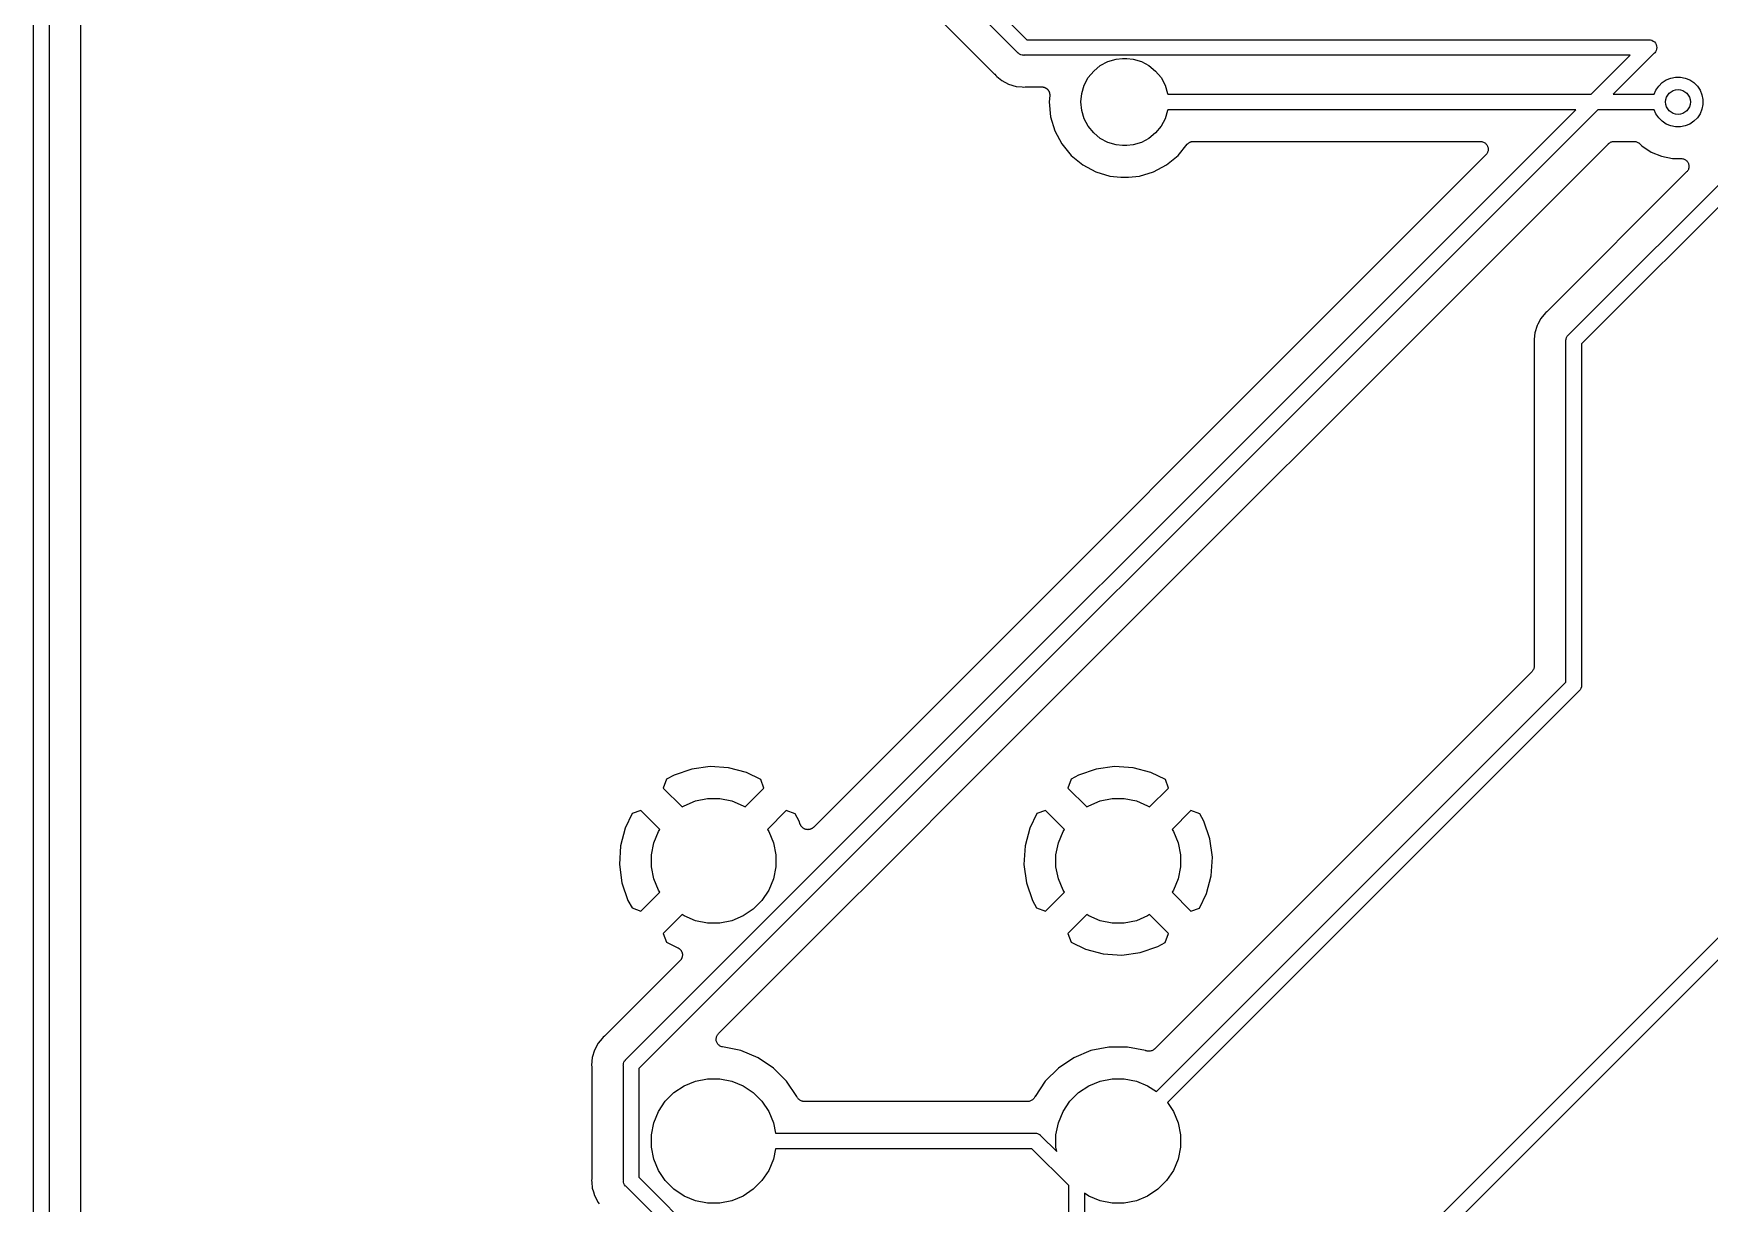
# Model space of a CAD drawing. Extents: x 3.01 to 9.03, y -6.32 to -2.47.
# Drawn here: x 3.015 to 4.075, y -5.887 to -5.147 of the extents above; entities that cross this region are included whole.
import ezdxf

# ---------------------------------------------------------------- set-up
doc = ezdxf.new("R2010")
doc.units = 0
doc.header["$MEASUREMENT"] = 0
doc.layers.add('BLACK', color=7, linetype='CONTINUOUS')

msp = doc.modelspace()

# ---------------------------------------------------------------- linework, layer by layer
at = {"layer": 'BLACK', "linetype": 'CONTINUOUS'}
for p, q in [((3.39776, -4.90517), (3.64322, -5.15063)), ((3.63753, -5.15886), (3.38953, -4.91086)), ((3.37625, -4.92587), (3.62252, -5.17213)), ((3.01484, -6.31499), (3.01484, -5.04001)), ((3.02469, -5.0418), (3.02469, -6.31031)), ((3.04469, -6.28531), (3.04469, -5.05216)), ((3.64322, -5.15063), (4.03637, -5.15063)), ((4.03637, -5.15063), (4.03661, -5.15061)), ((4.03661, -5.15061), (4.03686, -5.15063)), ((4.03686, -5.15063), (4.03686, -5.15063)), ((4.03686, -5.15063), (4.03758, -5.1507)), ((4.03758, -5.1507), (4.03851, -5.15098)), ((4.03851, -5.15098), (4.03936, -5.15144)), ((4.03936, -5.15144), (4.04011, -5.15205)), ((3.63768, -5.15905), (3.63753, -5.15886)), ((3.63787, -5.1592), (3.63768, -5.15905)), ((3.63843, -5.15966), (3.63787, -5.1592)), ((3.63787, -5.1592), (3.63787, -5.1592)), ((3.63929, -5.16012), (3.63843, -5.15966)), ((3.64022, -5.1604), (3.63929, -5.16012)), ((3.64094, -5.16047), (3.64022, -5.1604)), ((3.64118, -5.1605), (3.64094, -5.16047)), ((3.64094, -5.16047), (3.64094, -5.16047)), ((3.64142, -5.16047), (3.64118, -5.1605)), ((4.02473, -5.16047), (3.64142, -5.16047)), ((3.6996, -5.16284), (3.70365, -5.16244)), ((3.70365, -5.16244), (3.70635, -5.16244)), ((3.70635, -5.16244), (3.7104, -5.16284)), ((4.00013, -5.18508), (4.02473, -5.16047)), ((4.03992, -5.1592), (4.01405, -5.18508)), ((4.04011, -5.15905), (4.03992, -5.1592)), ((4.04011, -5.15205), (4.04073, -5.1528)), ((4.04026, -5.15886), (4.04011, -5.15905)), ((4.04073, -5.1583), (4.04026, -5.15886)), ((4.04026, -5.15886), (4.04026, -5.15886)), ((4.04073, -5.1528), (4.04118, -5.15366)), ((4.04118, -5.15744), (4.04073, -5.1583)), ((4.04118, -5.15366), (4.04146, -5.15459)), ((4.04146, -5.15652), (4.04118, -5.15744)), ((4.04118, -5.15744), (4.04118, -5.15744)), ((4.04146, -5.15459), (4.04156, -5.15555)), ((4.04156, -5.15555), (4.04146, -5.15652)), ((3.62252, -5.17213), (3.62257, -5.17218)), ((3.62257, -5.17218), (3.6227, -5.17235)), ((3.6227, -5.17235), (3.62285, -5.1725)), ((3.62285, -5.1725), (3.62347, -5.17326)), ((3.68197, -5.17461), (3.68542, -5.17042)), ((3.68542, -5.17042), (3.68961, -5.16697)), ((3.68961, -5.16697), (3.6944, -5.16442)), ((3.6944, -5.16442), (3.6996, -5.16284)), ((3.7104, -5.16284), (3.7156, -5.16442)), ((3.7156, -5.16442), (3.72039, -5.16697)), ((3.72039, -5.16697), (3.72458, -5.17042)), ((3.72458, -5.17042), (3.72803, -5.17461)), ((3.62347, -5.17326), (3.62423, -5.17388)), ((3.62423, -5.17388), (3.62727, -5.17637)), ((3.62727, -5.17637), (3.6316, -5.17869)), ((3.6316, -5.17869), (3.6363, -5.18011)), ((3.6363, -5.18011), (3.6402, -5.1805)), ((3.6402, -5.1805), (3.6402, -5.1805)), ((3.6402, -5.1805), (3.64118, -5.18059)), ((3.64118, -5.18059), (3.64216, -5.1805)), ((3.64216, -5.1805), (3.64223, -5.18049)), ((3.64223, -5.18049), (3.64244, -5.18049)), ((3.64244, -5.18049), (3.64265, -5.18047)), ((3.64265, -5.18047), (3.65263, -5.18047)), ((3.65263, -5.18047), (3.6527, -5.18047)), ((3.6527, -5.18047), (3.65293, -5.1805)), ((3.65293, -5.1805), (3.65316, -5.1805)), ((3.65316, -5.1805), (3.65341, -5.18055)), ((3.65341, -5.18055), (3.65367, -5.18058)), ((3.65367, -5.18058), (3.65389, -5.18065)), ((3.65389, -5.18065), (3.65411, -5.1807)), ((3.65411, -5.1807), (3.65435, -5.1808)), ((3.65435, -5.1808), (3.6546, -5.18088)), ((3.6546, -5.18088), (3.6548, -5.18099)), ((3.6548, -5.18099), (3.65501, -5.18108)), ((3.65501, -5.18108), (3.65523, -5.18122)), ((3.65523, -5.18122), (3.65546, -5.18135)), ((3.65546, -5.18135), (3.65563, -5.18149)), ((3.65563, -5.18149), (3.65582, -5.18162)), ((3.65582, -5.18162), (3.65601, -5.18181)), ((3.65601, -5.18181), (3.6562, -5.18197)), ((3.6562, -5.18197), (3.65635, -5.18215)), ((3.65635, -5.18215), (3.65651, -5.18231)), ((3.65651, -5.18231), (3.65665, -5.18253)), ((3.65665, -5.18253), (3.65682, -5.18273)), ((3.65682, -5.18273), (3.65692, -5.18294)), ((3.65692, -5.18294), (3.65705, -5.18313)), ((3.65705, -5.18313), (3.65715, -5.18337)), ((3.65715, -5.18337), (3.65727, -5.1836)), ((3.65727, -5.1836), (3.65733, -5.18382)), ((3.67784, -5.1846), (3.67942, -5.1794)), ((3.67942, -5.1794), (3.68197, -5.17461)), ((3.72803, -5.17461), (3.73058, -5.1794)), ((3.73058, -5.1794), (3.73216, -5.1846)), ((4.03999, -5.18508), (4.04104, -5.18254)), ((4.04104, -5.18254), (4.04277, -5.17996)), ((4.04277, -5.17996), (4.04496, -5.17777)), ((4.04496, -5.17777), (4.04754, -5.17604)), ((4.04754, -5.17604), (4.05041, -5.17486)), ((4.05041, -5.17486), (4.05345, -5.17425)), ((4.05345, -5.17425), (4.05655, -5.17425)), ((4.05655, -5.17425), (4.05959, -5.17486)), ((4.05959, -5.17486), (4.06246, -5.17604)), ((4.06246, -5.17604), (4.06504, -5.17777)), ((4.06504, -5.17777), (4.06723, -5.17996)), ((4.06723, -5.17996), (4.06896, -5.18254)), ((4.06896, -5.18254), (4.07014, -5.18541)), ((3.65761, -5.18596), (3.65721, -5.19)), ((3.65721, -5.19), (3.65813, -5.19932)), ((3.65733, -5.18382), (3.65742, -5.18403)), ((3.65742, -5.18403), (3.65747, -5.18429)), ((3.65747, -5.18429), (3.65754, -5.18454)), ((3.65754, -5.18454), (3.65756, -5.18476)), ((3.65756, -5.18476), (3.65761, -5.18499)), ((3.65761, -5.18499), (3.65761, -5.18525)), ((3.65761, -5.18525), (3.65763, -5.18551)), ((3.65763, -5.18551), (3.65761, -5.18573)), ((3.65761, -5.18573), (3.65761, -5.18596)), ((3.67731, -5.19), (3.67784, -5.1846)), ((3.67784, -5.1954), (3.67731, -5.19)), ((3.73216, -5.1846), (3.73221, -5.18508)), ((3.73221, -5.18508), (4.00013, -5.18508)), ((3.98573, -5.33731), (4.13714, -5.1859)), ((4.14283, -5.19413), (3.99396, -5.343)), ((4.01405, -5.18508), (4.03999, -5.18508)), ((4.07014, -5.18541), (4.07075, -5.18845)), ((4.07075, -5.19155), (4.07014, -5.19459)), ((4.07075, -5.18845), (4.07075, -5.19155)), ((3.38953, -5.79568), (3.99028, -5.19492)), ((4.0042, -5.19492), (3.39776, -5.80137)), ((3.65813, -5.19932), (3.66085, -5.20829)), ((3.67942, -5.2006), (3.67784, -5.1954)), ((3.68197, -5.20539), (3.67942, -5.2006)), ((3.73058, -5.2006), (3.72803, -5.20539)), ((3.73216, -5.1954), (3.73058, -5.2006)), ((3.73221, -5.19492), (3.73216, -5.1954)), ((3.99028, -5.19492), (3.73221, -5.19492)), ((4.03999, -5.19492), (4.0042, -5.19492)), ((4.04104, -5.19746), (4.03999, -5.19492)), ((4.04277, -5.20004), (4.04104, -5.19746)), ((4.04496, -5.20223), (4.04277, -5.20004)), ((4.04754, -5.20396), (4.04496, -5.20223)), ((4.05041, -5.20514), (4.04754, -5.20396)), ((4.06246, -5.20396), (4.05959, -5.20514)), ((4.06504, -5.20223), (4.06246, -5.20396)), ((4.06723, -5.20004), (4.06504, -5.20223)), ((4.06896, -5.19746), (4.06723, -5.20004)), ((4.07014, -5.19459), (4.06896, -5.19746)), ((3.66085, -5.20829), (3.66526, -5.21655)), ((3.68542, -5.20958), (3.68197, -5.20539)), ((3.68961, -5.21303), (3.68542, -5.20958)), ((3.6944, -5.21558), (3.68961, -5.21303)), ((3.72039, -5.21303), (3.7156, -5.21558)), ((3.72458, -5.20958), (3.72039, -5.21303)), ((3.72803, -5.20539), (3.72458, -5.20958)), ((3.74591, -5.21563), (3.74613, -5.21548)), ((3.74613, -5.21548), (3.74634, -5.2154)), ((3.74634, -5.2154), (3.74653, -5.2153)), ((3.74653, -5.2153), (3.74679, -5.21522)), ((3.74679, -5.21522), (3.74704, -5.21512)), ((3.74704, -5.21512), (3.74726, -5.21508)), ((3.74726, -5.21508), (3.74747, -5.21502)), ((3.74747, -5.21502), (3.74773, -5.21499)), ((3.74773, -5.21499), (3.748, -5.21494)), ((3.748, -5.21494), (3.74822, -5.21494)), ((3.74822, -5.21494), (3.74844, -5.21492)), ((3.74844, -5.21492), (3.92993, -5.21492)), ((3.92993, -5.21492), (3.92998, -5.21492)), ((3.92998, -5.21492), (3.92998, -5.21492)), ((3.92998, -5.21492), (3.92998, -5.21492)), ((3.92998, -5.21492), (3.93, -5.21492)), ((3.93, -5.21492), (3.93048, -5.21498)), ((3.93048, -5.21498), (3.93095, -5.21503)), ((3.93095, -5.21503), (3.93096, -5.21503)), ((3.93096, -5.21503), (3.93097, -5.21503)), ((3.93097, -5.21503), (3.93143, -5.21518)), ((3.93143, -5.21518), (3.93188, -5.21532)), ((3.93188, -5.21532), (3.93189, -5.21532)), ((3.93189, -5.21532), (3.9319, -5.21533)), ((3.9319, -5.21533), (3.93233, -5.21556)), ((4.01184, -5.21573), (4.01225, -5.21551)), ((4.01225, -5.21551), (4.01265, -5.2153)), ((4.01265, -5.2153), (4.01268, -5.21529)), ((4.01268, -5.21529), (4.0127, -5.21528)), ((4.0127, -5.21528), (4.01315, -5.21515)), ((4.01315, -5.21515), (4.01359, -5.21502)), ((4.01359, -5.21502), (4.01361, -5.21501)), ((4.01361, -5.21501), (4.01364, -5.21501)), ((4.01364, -5.21501), (4.0141, -5.21497)), ((4.0141, -5.21497), (4.01456, -5.21492)), ((4.01456, -5.21492), (4.02729, -5.21492)), ((4.02729, -5.21492), (4.02731, -5.21492)), ((4.02731, -5.21492), (4.02731, -5.21492)), ((4.02731, -5.21492), (4.02731, -5.21492)), ((4.02731, -5.21492), (4.02736, -5.21492)), ((4.02736, -5.21492), (4.02782, -5.21497)), ((4.02782, -5.21497), (4.02828, -5.21502)), ((4.02828, -5.21502), (4.02831, -5.21503)), ((4.02831, -5.21503), (4.02833, -5.21503)), ((4.02833, -5.21503), (4.02878, -5.21517)), ((4.02878, -5.21517), (4.02922, -5.21531)), ((4.02922, -5.21531), (4.02924, -5.21532)), ((4.02924, -5.21532), (4.02926, -5.21533)), ((4.02926, -5.21533), (4.02967, -5.21555)), ((4.05345, -5.20575), (4.05041, -5.20514)), ((4.05655, -5.20575), (4.05345, -5.20575)), ((4.05959, -5.20514), (4.05655, -5.20575)), ((3.93346, -5.22346), (3.5081, -5.64882)), ((3.60565, -5.62176), (4.01102, -5.21639)), ((3.66526, -5.21655), (3.67121, -5.22379)), ((3.67121, -5.22379), (3.67845, -5.22974)), ((3.6996, -5.21716), (3.6944, -5.21558)), ((3.70365, -5.21756), (3.6996, -5.21716)), ((3.70635, -5.21756), (3.70365, -5.21756)), ((3.7104, -5.21716), (3.70635, -5.21756)), ((3.7156, -5.21558), (3.7104, -5.21716)), ((3.73155, -5.22974), (3.73879, -5.22379)), ((3.73879, -5.22379), (3.74457, -5.21675)), ((3.74457, -5.21675), (3.74462, -5.2167)), ((3.74462, -5.2167), (3.74477, -5.21654)), ((3.74477, -5.21654), (3.74491, -5.21637)), ((3.74491, -5.21637), (3.74512, -5.2162)), ((3.74512, -5.2162), (3.74532, -5.21601)), ((3.74532, -5.21601), (3.7455, -5.2159)), ((3.7455, -5.2159), (3.74567, -5.21576)), ((3.74567, -5.21576), (3.74591, -5.21563)), ((3.93233, -5.21556), (3.93274, -5.21579)), ((3.93274, -5.21579), (3.93275, -5.21579)), ((3.93275, -5.21579), (3.93275, -5.2158)), ((3.93275, -5.2158), (3.93313, -5.21611)), ((3.93313, -5.21611), (3.93349, -5.21641)), ((3.93377, -5.22309), (3.93346, -5.22346)), ((3.93349, -5.21641), (3.93349, -5.21642)), ((3.93349, -5.21642), (3.9335, -5.21642)), ((3.9335, -5.21642), (3.93381, -5.2168)), ((3.93407, -5.22272), (3.93377, -5.22309)), ((3.93381, -5.2168), (3.9341, -5.21717)), ((3.93408, -5.22271), (3.93407, -5.22272)), ((3.93431, -5.22229), (3.93408, -5.2227)), ((3.93408, -5.2227), (3.93408, -5.22271)), ((3.9341, -5.21717), (3.93411, -5.21718)), ((3.93411, -5.21718), (3.93411, -5.21718)), ((3.93411, -5.21718), (3.93434, -5.21761)), ((3.93454, -5.22186), (3.93431, -5.22229)), ((3.93434, -5.21761), (3.93456, -5.21803)), ((3.93468, -5.22139), (3.93454, -5.22184)), ((3.93454, -5.22184), (3.93454, -5.22185)), ((3.93454, -5.22185), (3.93454, -5.22186)), ((3.93456, -5.21803), (3.93456, -5.21804)), ((3.93456, -5.21804), (3.93456, -5.21805)), ((3.93456, -5.21805), (3.9347, -5.21851)), ((3.93483, -5.22093), (3.93468, -5.22139)), ((3.9347, -5.21851), (3.93484, -5.21897)), ((3.93488, -5.22044), (3.93483, -5.22091)), ((3.93483, -5.22091), (3.93483, -5.22092)), ((3.93483, -5.22092), (3.93483, -5.22093)), ((3.93484, -5.21897), (3.93484, -5.21898)), ((3.93484, -5.21898), (3.93484, -5.21898)), ((3.93484, -5.21898), (3.93488, -5.21946)), ((3.93488, -5.21946), (3.93493, -5.21994)), ((3.93493, -5.21996), (3.93488, -5.22044)), ((3.93493, -5.21994), (3.93493, -5.21995)), ((3.93493, -5.21995), (3.93493, -5.21996)), ((4.01102, -5.21639), (4.01104, -5.21637)), ((4.01104, -5.21637), (4.01107, -5.21634)), ((4.01104, -5.21637), (4.01104, -5.21637)), ((4.01104, -5.21637), (4.01104, -5.21637)), ((4.01107, -5.21634), (4.01144, -5.21605)), ((4.01144, -5.21605), (4.01179, -5.21576)), ((4.01179, -5.21576), (4.01182, -5.21574)), ((4.01182, -5.21574), (4.01184, -5.21573)), ((4.02967, -5.21555), (4.03008, -5.21577)), ((4.03008, -5.21577), (4.0301, -5.21578)), ((4.0301, -5.21578), (4.03012, -5.2158)), ((4.03012, -5.2158), (4.03047, -5.21609)), ((4.03047, -5.21609), (4.03083, -5.21639)), ((4.03083, -5.21639), (4.03221, -5.21777)), ((4.03221, -5.21777), (4.03807, -5.22168)), ((4.03807, -5.22168), (4.04457, -5.22437)), ((4.04457, -5.22437), (4.05148, -5.22575)), ((4.05148, -5.22575), (4.05694, -5.22575)), ((4.05694, -5.22575), (4.05699, -5.22575)), ((4.05699, -5.22575), (4.05699, -5.22575)), ((4.05699, -5.22575), (4.05699, -5.22575)), ((4.05699, -5.22575), (4.05701, -5.22575)), ((4.05701, -5.22575), (4.05748, -5.2258)), ((4.05748, -5.2258), (4.05796, -5.22585)), ((4.05796, -5.22585), (4.05797, -5.22586)), ((4.05797, -5.22586), (4.05798, -5.22586)), ((4.05798, -5.22586), (4.05843, -5.226)), ((4.05843, -5.226), (4.05889, -5.22615)), ((3.67845, -5.22974), (3.68671, -5.23415)), ((3.68671, -5.23415), (3.69568, -5.23687)), ((3.71432, -5.23687), (3.72329, -5.23415)), ((3.72329, -5.23415), (3.73155, -5.22974)), ((4.06047, -5.23428), (3.97245, -5.3223)), ((4.05889, -5.22615), (4.0589, -5.22615)), ((4.0589, -5.22615), (4.05891, -5.22615)), ((4.05891, -5.22615), (4.05933, -5.22638)), ((4.05933, -5.22638), (4.05975, -5.22661)), ((4.05975, -5.22661), (4.05975, -5.22662)), ((4.05975, -5.22662), (4.05976, -5.22662)), ((4.05976, -5.22662), (4.06013, -5.22693)), ((4.06013, -5.22693), (4.0605, -5.22724)), ((4.06078, -5.23391), (4.06047, -5.23428)), ((4.0605, -5.22724), (4.0605, -5.22724)), ((4.0605, -5.22724), (4.06051, -5.22725)), ((4.06051, -5.22725), (4.06081, -5.22762)), ((4.06108, -5.23354), (4.06078, -5.23391)), ((4.06081, -5.22762), (4.06111, -5.228)), ((4.06109, -5.23354), (4.06108, -5.23354)), ((4.06132, -5.23311), (4.06109, -5.23353)), ((4.06109, -5.23353), (4.06109, -5.23354)), ((4.06111, -5.228), (4.06112, -5.228)), ((4.06112, -5.228), (4.06112, -5.22801)), ((4.06112, -5.22801), (4.06134, -5.22843)), ((4.06155, -5.23269), (4.06132, -5.23311)), ((4.06134, -5.22843), (4.06157, -5.22886)), ((4.06169, -5.23221), (4.06155, -5.23267)), ((4.06155, -5.23267), (4.06155, -5.23268)), ((4.06155, -5.23268), (4.06155, -5.23269)), ((4.06157, -5.22886), (4.06157, -5.22887)), ((4.06157, -5.22887), (4.06157, -5.22887)), ((4.06157, -5.22887), (4.06171, -5.22932)), ((4.06183, -5.23175), (4.06169, -5.23221)), ((4.06171, -5.22932), (4.06185, -5.22979)), ((4.06184, -5.23174), (4.06183, -5.23175)), ((4.06189, -5.23126), (4.06184, -5.23174)), ((4.06184, -5.23174), (4.06184, -5.23174)), ((4.06185, -5.22979), (4.06185, -5.2298)), ((4.06185, -5.2298), (4.06185, -5.22981)), ((4.06185, -5.22981), (4.06189, -5.23028)), ((4.06189, -5.23028), (4.06194, -5.23077)), ((4.06194, -5.23078), (4.06189, -5.23126)), ((4.06194, -5.23077), (4.06194, -5.23077)), ((4.06194, -5.23077), (4.06194, -5.23078)), ((3.69568, -5.23687), (3.70266, -5.23756)), ((3.70266, -5.23756), (3.70734, -5.23756)), ((3.70734, -5.23756), (3.71432, -5.23687)), ((3.9659, -5.33138), (3.96447, -5.33608)), ((3.96641, -5.33043), (3.9659, -5.33138)), ((3.96821, -5.32705), (3.96641, -5.33043)), ((3.96641, -5.33043), (3.96641, -5.33043)), ((3.97016, -5.32468), (3.96821, -5.32705)), ((3.97133, -5.32326), (3.97016, -5.32468)), ((3.97016, -5.32468), (3.97016, -5.32468)), ((3.97209, -5.32263), (3.97133, -5.32326)), ((3.97224, -5.32248), (3.97209, -5.32263)), ((3.9724, -5.32235), (3.97224, -5.32248)), ((3.97245, -5.3223), (3.9724, -5.32235)), ((3.96409, -5.33999), (3.96399, -5.34096)), ((3.96399, -5.34096), (3.96409, -5.34194)), ((3.96447, -5.33608), (3.96409, -5.33998)), ((3.96409, -5.33998), (3.96409, -5.33999)), ((3.96409, -5.34194), (3.9641, -5.34201)), ((3.9641, -5.34201), (3.96409, -5.34222)), ((3.96409, -5.34222), (3.96411, -5.34243)), ((3.96411, -5.34243), (3.96411, -5.54664)), ((3.98409, -5.34096), (3.98411, -5.34072)), ((3.98411, -5.34121), (3.98409, -5.34096)), ((3.98411, -5.34072), (3.98419, -5.34)), ((3.98411, -5.34072), (3.98411, -5.34072)), ((3.98411, -5.557), (3.98411, -5.34121)), ((3.98419, -5.34), (3.98447, -5.33907)), ((3.98447, -5.33907), (3.98492, -5.33822)), ((3.98492, -5.33822), (3.98554, -5.33747)), ((3.98554, -5.33747), (3.98573, -5.33731)), ((3.99396, -5.343), (3.99396, -5.55879)), ((3.80875, -5.99028), (4.39028, -5.40875)), ((4.39028, -5.42267), (3.93192, -5.88103)), ((3.96265, -5.55018), (3.72379, -5.78904)), ((3.96294, -5.54982), (3.96265, -5.55018)), ((3.96324, -5.54947), (3.96294, -5.54982)), ((3.96325, -5.54944), (3.96324, -5.54947)), ((3.96327, -5.54942), (3.96325, -5.54944)), ((3.96349, -5.54902), (3.96327, -5.54942)), ((3.96371, -5.54861), (3.96349, -5.54902)), ((3.96372, -5.54859), (3.96371, -5.54861)), ((3.96373, -5.54856), (3.96372, -5.54859)), ((3.96386, -5.54812), (3.96373, -5.54856)), ((3.964, -5.54768), (3.96386, -5.54812)), ((3.96401, -5.54766), (3.964, -5.54768)), ((3.96402, -5.54763), (3.96401, -5.54766)), ((3.96406, -5.54717), (3.96402, -5.54763)), ((3.96411, -5.54671), (3.96406, -5.54717)), ((3.96411, -5.54664), (3.96411, -5.54666)), ((3.96411, -5.54666), (3.96411, -5.54666)), ((3.96411, -5.54666), (3.96411, -5.54666)), ((3.96411, -5.54666), (3.96411, -5.54671)), ((3.72512, -5.81599), (3.98411, -5.557)), ((3.99234, -5.56269), (3.73208, -5.82295)), ((3.99253, -5.56253), (3.99234, -5.56269)), ((3.99269, -5.56234), (3.99253, -5.56253)), ((3.99315, -5.56178), (3.99269, -5.56234)), ((3.9936, -5.56093), (3.99315, -5.56178)), ((3.99389, -5.56), (3.9936, -5.56093)), ((3.99396, -5.55928), (3.99389, -5.56)), ((3.99396, -5.55879), (3.99398, -5.55904)), ((3.99398, -5.55904), (3.99396, -5.55928)), ((3.99396, -5.55928), (3.99396, -5.55928)), ((3.42, -5.61583), (3.41519, -5.61839)), ((3.43114, -5.61197), (3.42, -5.61583)), ((3.44273, -5.61039), (3.43114, -5.61197)), ((3.4544, -5.61109), (3.44273, -5.61039)), ((3.46571, -5.61405), (3.4544, -5.61109)), ((3.47485, -5.6185), (3.46571, -5.61405)), ((3.6759, -5.61583), (3.67109, -5.61839)), ((3.68705, -5.61197), (3.6759, -5.61583)), ((3.69863, -5.61039), (3.68705, -5.61197)), ((3.71031, -5.61109), (3.69863, -5.61039)), ((3.72162, -5.61405), (3.71031, -5.61109)), ((3.73075, -5.6185), (3.72162, -5.61405)), ((3.41519, -5.61839), (3.41315, -5.62401)), ((3.41315, -5.62401), (3.42509, -5.63595)), ((3.46491, -5.63595), (3.47685, -5.62401)), ((3.47685, -5.62401), (3.47485, -5.6185)), ((3.55848, -5.66893), (3.60565, -5.62176)), ((3.60565, -5.62176), (3.60565, -5.62176)), ((3.67109, -5.61839), (3.66906, -5.62401)), ((3.66906, -5.62401), (3.681, -5.63595)), ((3.72081, -5.63595), (3.73275, -5.62401)), ((3.73275, -5.62401), (3.73075, -5.6185)), ((3.39901, -5.63815), (3.3935, -5.64015)), ((3.41095, -5.65009), (3.39901, -5.63815)), ((3.42509, -5.63595), (3.42635, -5.63511)), ((3.42635, -5.63511), (3.43352, -5.63214)), ((3.43352, -5.63214), (3.44112, -5.63063)), ((3.44112, -5.63063), (3.44888, -5.63063)), ((3.44888, -5.63063), (3.45648, -5.63214)), ((3.45648, -5.63214), (3.46365, -5.63511)), ((3.46365, -5.63511), (3.46491, -5.63595)), ((3.49099, -5.63815), (3.47905, -5.65009)), ((3.49661, -5.64019), (3.49099, -5.63815)), ((3.65492, -5.63815), (3.6494, -5.64015)), ((3.66686, -5.65009), (3.65492, -5.63815)), ((3.681, -5.63595), (3.68226, -5.63511)), ((3.68226, -5.63511), (3.68942, -5.63214)), ((3.68942, -5.63214), (3.69703, -5.63063)), ((3.69703, -5.63063), (3.70478, -5.63063)), ((3.70478, -5.63063), (3.71239, -5.63214)), ((3.71239, -5.63214), (3.71955, -5.63511)), ((3.71955, -5.63511), (3.72081, -5.63595)), ((3.74689, -5.63815), (3.73495, -5.65009)), ((3.75251, -5.64019), (3.74689, -5.63815)), ((3.38905, -5.64929), (3.38609, -5.6606)), ((3.3935, -5.64015), (3.38905, -5.64929)), ((3.41011, -5.65135), (3.41095, -5.65009)), ((3.47905, -5.65009), (3.47989, -5.65135)), ((3.49917, -5.645), (3.49661, -5.64019)), ((3.49984, -5.64692), (3.49917, -5.645)), ((3.4999, -5.64704), (3.49984, -5.64692)), ((3.49994, -5.64717), (3.4999, -5.64704)), ((3.5001, -5.64749), (3.49994, -5.64717)), ((3.50025, -5.6478), (3.5001, -5.64749)), ((3.50033, -5.64792), (3.50025, -5.6478)), ((3.50039, -5.64804), (3.50033, -5.64792)), ((3.50061, -5.64831), (3.50039, -5.64804)), ((3.50082, -5.6486), (3.50061, -5.64831)), ((3.50092, -5.64869), (3.50082, -5.6486)), ((3.501, -5.6488), (3.50092, -5.64869)), ((3.50128, -5.64902), (3.501, -5.6488)), ((3.50153, -5.64926), (3.50128, -5.64902)), ((3.50165, -5.64933), (3.50153, -5.64926)), ((3.50175, -5.64942), (3.50165, -5.64933)), ((3.50206, -5.64959), (3.50175, -5.64942)), ((3.50236, -5.64977), (3.50206, -5.64959)), ((3.50249, -5.64982), (3.50236, -5.64977)), ((3.50261, -5.64989), (3.50249, -5.64982)), ((3.50295, -5.64999), (3.50261, -5.64989)), ((3.50328, -5.65012), (3.50295, -5.64999)), ((3.50341, -5.65014), (3.50328, -5.65012)), ((3.50354, -5.65018), (3.50341, -5.65014)), ((3.50582, -5.6501), (3.50548, -5.6502)), ((3.50616, -5.65002), (3.50582, -5.6501)), ((3.50629, -5.64997), (3.50616, -5.65002)), ((3.50642, -5.64993), (3.50629, -5.64997)), ((3.50673, -5.64977), (3.50642, -5.64993)), ((3.50705, -5.64962), (3.50673, -5.64977)), ((3.50717, -5.64954), (3.50705, -5.64962)), ((3.50729, -5.64948), (3.50717, -5.64954)), ((3.50756, -5.64926), (3.50729, -5.64948)), ((3.50785, -5.64906), (3.50756, -5.64926)), ((3.50794, -5.64896), (3.50785, -5.64906)), ((3.50805, -5.64887), (3.50794, -5.64896)), ((3.5081, -5.64882), (3.50805, -5.64887)), ((3.64496, -5.64929), (3.64199, -5.6606)), ((3.6494, -5.64015), (3.64496, -5.64929)), ((3.66602, -5.65135), (3.66686, -5.65009)), ((3.73495, -5.65009), (3.73579, -5.65135)), ((3.75508, -5.645), (3.75251, -5.64019)), ((3.75893, -5.65614), (3.75508, -5.645)), ((3.38609, -5.6606), (3.38539, -5.67227)), ((3.40563, -5.66612), (3.40714, -5.65852)), ((3.40714, -5.65852), (3.41011, -5.65135)), ((3.47989, -5.65135), (3.48286, -5.65852)), ((3.48286, -5.65852), (3.48437, -5.66612)), ((3.50389, -5.65022), (3.50354, -5.65018)), ((3.50424, -5.65027), (3.50389, -5.65022)), ((3.50438, -5.65027), (3.50424, -5.65027)), ((3.50451, -5.65029), (3.50438, -5.65027)), ((3.50486, -5.65025), (3.50451, -5.65029)), ((3.50521, -5.65024), (3.50486, -5.65025)), ((3.50535, -5.65021), (3.50521, -5.65024)), ((3.50548, -5.6502), (3.50535, -5.65021)), ((3.64199, -5.6606), (3.64129, -5.67227)), ((3.66154, -5.66612), (3.66305, -5.65852)), ((3.66305, -5.65852), (3.66602, -5.65135)), ((3.73579, -5.65135), (3.73876, -5.65852)), ((3.73876, -5.65852), (3.74028, -5.66612)), ((3.76052, -5.66773), (3.75893, -5.65614)), ((3.40563, -5.67388), (3.40563, -5.66612)), ((3.48437, -5.66612), (3.48437, -5.67388)), ((3.51624, -5.71117), (3.55848, -5.66893)), ((3.55848, -5.66893), (3.55848, -5.66893)), ((3.66154, -5.67388), (3.66154, -5.66612)), ((3.74028, -5.66612), (3.74028, -5.67388)), ((3.75982, -5.6794), (3.76052, -5.66773)), ((3.38539, -5.67227), (3.38697, -5.68386)), ((3.40714, -5.68148), (3.40563, -5.67388)), ((3.41011, -5.68865), (3.40714, -5.68148)), ((3.48286, -5.68148), (3.47989, -5.68865)), ((3.48437, -5.67388), (3.48286, -5.68148)), ((3.64129, -5.67227), (3.64288, -5.68386)), ((3.66305, -5.68148), (3.66154, -5.67388)), ((3.66602, -5.68865), (3.66305, -5.68148)), ((3.73876, -5.68148), (3.73579, -5.68865)), ((3.74028, -5.67388), (3.73876, -5.68148)), ((3.75685, -5.69071), (3.75982, -5.6794)), ((3.38697, -5.68386), (3.39083, -5.695)), ((3.39901, -5.70185), (3.41095, -5.68991)), ((3.41095, -5.68991), (3.41011, -5.68865)), ((3.47989, -5.68865), (3.47558, -5.6951)), ((3.64288, -5.68386), (3.64673, -5.695)), ((3.65492, -5.70185), (3.66686, -5.68991)), ((3.66686, -5.68991), (3.66602, -5.68865)), ((3.73579, -5.68865), (3.73495, -5.68991)), ((3.73495, -5.68991), (3.74689, -5.70185)), ((3.75241, -5.69985), (3.75685, -5.69071)), ((3.39083, -5.695), (3.39339, -5.69981)), ((3.39339, -5.69981), (3.39901, -5.70185)), ((3.4701, -5.70058), (3.46365, -5.70489)), ((3.47558, -5.6951), (3.4701, -5.70058)), ((3.64673, -5.695), (3.6493, -5.69981)), ((3.6493, -5.69981), (3.65492, -5.70185)), ((3.74689, -5.70185), (3.75241, -5.69985)), ((3.42509, -5.70405), (3.41315, -5.71599)), ((3.42635, -5.70489), (3.42509, -5.70405)), ((3.43352, -5.70786), (3.42635, -5.70489)), ((3.44112, -5.70937), (3.43352, -5.70786)), ((3.44888, -5.70937), (3.44112, -5.70937)), ((3.44809, -5.77932), (3.51624, -5.71117)), ((3.45648, -5.70786), (3.44888, -5.70937)), ((3.46365, -5.70489), (3.45648, -5.70786)), ((3.51624, -5.71117), (3.51624, -5.71117)), ((3.681, -5.70405), (3.66906, -5.71599)), ((3.68226, -5.70489), (3.681, -5.70405)), ((3.68942, -5.70786), (3.68226, -5.70489)), ((3.69703, -5.70937), (3.68942, -5.70786)), ((3.70478, -5.70937), (3.69703, -5.70937)), ((3.71239, -5.70786), (3.70478, -5.70937)), ((3.71955, -5.70489), (3.71239, -5.70786)), ((3.72081, -5.70405), (3.71955, -5.70489)), ((3.73275, -5.71599), (3.72081, -5.70405)), ((3.41315, -5.71599), (3.41515, -5.7215)), ((3.41515, -5.7215), (3.42248, -5.72507)), ((3.66906, -5.71599), (3.67106, -5.7215)), ((3.67106, -5.7215), (3.68019, -5.72595)), ((3.71476, -5.72803), (3.72591, -5.72417)), ((3.72591, -5.72417), (3.73072, -5.72161)), ((3.73072, -5.72161), (3.73275, -5.71599)), ((3.42382, -5.7331), (3.37625, -5.78067)), ((3.42248, -5.72507), (3.42254, -5.7251)), ((3.42254, -5.7251), (3.42281, -5.72527)), ((3.42281, -5.72527), (3.4231, -5.72543)), ((3.4231, -5.72543), (3.42322, -5.72553)), ((3.42322, -5.72553), (3.42336, -5.72562)), ((3.42336, -5.72562), (3.4236, -5.72584)), ((3.4236, -5.72584), (3.42385, -5.72605)), ((3.42403, -5.73285), (3.42382, -5.7331)), ((3.42385, -5.72605), (3.42395, -5.72618)), ((3.42395, -5.72618), (3.42407, -5.72629)), ((3.42425, -5.73261), (3.42403, -5.73285)), ((3.42407, -5.72629), (3.42426, -5.72656)), ((3.42434, -5.73247), (3.42425, -5.73261)), ((3.42426, -5.72656), (3.42446, -5.72681)), ((3.42444, -5.73234), (3.42434, -5.73247)), ((3.4246, -5.73206), (3.42444, -5.73234)), ((3.42446, -5.72681), (3.42454, -5.72695)), ((3.42454, -5.72695), (3.42463, -5.72709)), ((3.42477, -5.73178), (3.4246, -5.73206)), ((3.42463, -5.72709), (3.42477, -5.72738)), ((3.42477, -5.72738), (3.42492, -5.72767)), ((3.42483, -5.73163), (3.42477, -5.73178)), ((3.4249, -5.73148), (3.42483, -5.73163)), ((3.425, -5.73117), (3.4249, -5.73148)), ((3.42492, -5.72767), (3.42496, -5.72783)), ((3.42496, -5.72783), (3.42503, -5.72798)), ((3.42512, -5.73087), (3.425, -5.73117)), ((3.42503, -5.72798), (3.4251, -5.7283)), ((3.4251, -5.7283), (3.4252, -5.72861)), ((3.42514, -5.73071), (3.42512, -5.73087)), ((3.42519, -5.73055), (3.42514, -5.73071)), ((3.42522, -5.73023), (3.42519, -5.73055)), ((3.4252, -5.72861), (3.42521, -5.72877)), ((3.42521, -5.72877), (3.42525, -5.72893)), ((3.42528, -5.72991), (3.42522, -5.73023)), ((3.42525, -5.72893), (3.42526, -5.72925)), ((3.42526, -5.72925), (3.42529, -5.72958)), ((3.42529, -5.72958), (3.42527, -5.72974)), ((3.42527, -5.72974), (3.42528, -5.72991)), ((3.68019, -5.72595), (3.6915, -5.72891)), ((3.6915, -5.72891), (3.70318, -5.72961)), ((3.70318, -5.72961), (3.71476, -5.72803)), ((3.37201, -5.78542), (3.3697, -5.78975)), ((3.3745, -5.78238), (3.37201, -5.78542)), ((3.37513, -5.78162), (3.3745, -5.78238)), ((3.3745, -5.78238), (3.3745, -5.78238)), ((3.37589, -5.781), (3.37513, -5.78162)), ((3.37604, -5.78085), (3.37589, -5.781)), ((3.3762, -5.78072), (3.37604, -5.78085)), ((3.37625, -5.78067), (3.3762, -5.78072)), ((3.44663, -5.78281), (3.44668, -5.78234)), ((3.44663, -5.78282), (3.44663, -5.78281)), ((3.44663, -5.78284), (3.44663, -5.78282)), ((3.44667, -5.78331), (3.44663, -5.78284)), ((3.44672, -5.78379), (3.44667, -5.78331)), ((3.44668, -5.78234), (3.44673, -5.78186)), ((3.44672, -5.7838), (3.44672, -5.78379)), ((3.44672, -5.78381), (3.44672, -5.7838)), ((3.44685, -5.78426), (3.44672, -5.78381)), ((3.44673, -5.78184), (3.44687, -5.78138)), ((3.44673, -5.78185), (3.44673, -5.78184)), ((3.44673, -5.78186), (3.44673, -5.78185)), ((3.44699, -5.78472), (3.44685, -5.78426)), ((3.44687, -5.78138), (3.44701, -5.78093)), ((3.447, -5.78473), (3.44699, -5.78472)), ((3.447, -5.78474), (3.447, -5.78473)), ((3.44722, -5.78516), (3.447, -5.78474)), ((3.44701, -5.78093), (3.44702, -5.78092)), ((3.44702, -5.78091), (3.44725, -5.78048)), ((3.44702, -5.78092), (3.44702, -5.78091)), ((3.44744, -5.78559), (3.44722, -5.78516)), ((3.44725, -5.78048), (3.44747, -5.78007)), ((3.44745, -5.7856), (3.44744, -5.78559)), ((3.44775, -5.78598), (3.44745, -5.7856)), ((3.44745, -5.7856), (3.44745, -5.7856)), ((3.44747, -5.78007), (3.44748, -5.78006)), ((3.44748, -5.78005), (3.44779, -5.77969)), ((3.44748, -5.78006), (3.44748, -5.78005)), ((3.44805, -5.78635), (3.44775, -5.78598)), ((3.44779, -5.77969), (3.44809, -5.77932)), ((3.44806, -5.78635), (3.44805, -5.78635)), ((3.44807, -5.78636), (3.44806, -5.78635)), ((3.44843, -5.78667), (3.44807, -5.78636)), ((3.4488, -5.78698), (3.44843, -5.78667)), ((3.44881, -5.78698), (3.4488, -5.78698)), ((3.44882, -5.78699), (3.44881, -5.78698)), ((3.44923, -5.78722), (3.44882, -5.78699)), ((3.44965, -5.78745), (3.44923, -5.78722)), ((3.44966, -5.78745), (3.44965, -5.78745)), ((3.44967, -5.78746), (3.44966, -5.78745)), ((3.45012, -5.7876), (3.44967, -5.78746)), ((3.45058, -5.78774), (3.45012, -5.7876)), ((3.4506, -5.78775), (3.45058, -5.78774)), ((3.45061, -5.78775), (3.4506, -5.78775)), ((3.45065, -5.78776), (3.45061, -5.78775)), ((3.45061, -5.78775), (3.45061, -5.78775)), ((3.46232, -5.79008), (3.45065, -5.78776)), ((3.69506, -5.7878), (3.68359, -5.79008)), ((3.70675, -5.7878), (3.69506, -5.7878)), ((3.71822, -5.79008), (3.70675, -5.7878)), ((3.36827, -5.79445), (3.36779, -5.79933)), ((3.3697, -5.78975), (3.36827, -5.79445)), ((3.38793, -5.7989), (3.38798, -5.79837)), ((3.38798, -5.79837), (3.38802, -5.79824)), ((3.38802, -5.79824), (3.38827, -5.79744)), ((3.38827, -5.79744), (3.38872, -5.79658)), ((3.38872, -5.79658), (3.38918, -5.79602)), ((3.38918, -5.79602), (3.38934, -5.79583)), ((3.38918, -5.79602), (3.38918, -5.79602)), ((3.38934, -5.79583), (3.38953, -5.79568)), ((3.47312, -5.79455), (3.46232, -5.79008)), ((3.48285, -5.80105), (3.47312, -5.79455)), ((3.67278, -5.79455), (3.66306, -5.80105)), ((3.68359, -5.79008), (3.67278, -5.79455)), ((3.71834, -5.79012), (3.71822, -5.79008)), ((3.71878, -5.79026), (3.71834, -5.79012)), ((3.71923, -5.7904), (3.71878, -5.79026)), ((3.71925, -5.7904), (3.71923, -5.7904)), ((3.71927, -5.79041), (3.71925, -5.7904)), ((3.71974, -5.79045), (3.71927, -5.79041)), ((3.7202, -5.7905), (3.71974, -5.79045)), ((3.72022, -5.7905), (3.7202, -5.7905)), ((3.72024, -5.7905), (3.72022, -5.7905)), ((3.72071, -5.79046), (3.72024, -5.7905)), ((3.72117, -5.79042), (3.72071, -5.79046)), ((3.72119, -5.79041), (3.72117, -5.79042)), ((3.72121, -5.79041), (3.72119, -5.79041)), ((3.72166, -5.79028), (3.72121, -5.79041)), ((3.72211, -5.79015), (3.72166, -5.79028)), ((3.72213, -5.79014), (3.72211, -5.79015)), ((3.72215, -5.79013), (3.72213, -5.79014)), ((3.72256, -5.78991), (3.72215, -5.79013)), ((3.72297, -5.7897), (3.72256, -5.78991)), ((3.72299, -5.78968), (3.72297, -5.7897)), ((3.72301, -5.78967), (3.72299, -5.78968)), ((3.72337, -5.78938), (3.72301, -5.78967)), ((3.72374, -5.78909), (3.72337, -5.78938)), ((3.72377, -5.78906), (3.72374, -5.78909)), ((3.72379, -5.78904), (3.72377, -5.78906)), ((3.72377, -5.78906), (3.72377, -5.78906)), ((3.72377, -5.78906), (3.72377, -5.78906)), ((3.36779, -5.79933), (3.36789, -5.80031)), ((3.36789, -5.80031), (3.3679, -5.80038)), ((3.3679, -5.80038), (3.36789, -5.80059)), ((3.36789, -5.80059), (3.36791, -5.8008)), ((3.36791, -5.8008), (3.36791, -5.87074)), ((3.38789, -5.79933), (3.38793, -5.7989)), ((3.38791, -5.79957), (3.38789, -5.79933)), ((3.38791, -5.87196), (3.38791, -5.79957)), ((3.39776, -5.80137), (3.39776, -5.87017)), ((3.43352, -5.80931), (3.44112, -5.8078)), ((3.44112, -5.8078), (3.44888, -5.8078)), ((3.44888, -5.8078), (3.45648, -5.80931)), ((3.49112, -5.80932), (3.48285, -5.80105)), ((3.66306, -5.80105), (3.65479, -5.80932)), ((3.68942, -5.80931), (3.69703, -5.8078)), ((3.69703, -5.8078), (3.70478, -5.8078)), ((3.70478, -5.8078), (3.71239, -5.80931)), ((3.41442, -5.82207), (3.4199, -5.81658)), ((3.4199, -5.81658), (3.42635, -5.81228)), ((3.42635, -5.81228), (3.43352, -5.80931)), ((3.45648, -5.80931), (3.46365, -5.81228)), ((3.46365, -5.81228), (3.4701, -5.81658)), ((3.4701, -5.81658), (3.47558, -5.82207)), ((3.49761, -5.81904), (3.49112, -5.80932)), ((3.49766, -5.81916), (3.49761, -5.81904)), ((3.49788, -5.81957), (3.49766, -5.81916)), ((3.4981, -5.81998), (3.49788, -5.81957)), ((3.64799, -5.81963), (3.64777, -5.82004)), ((3.64822, -5.81922), (3.64799, -5.81963)), ((3.64823, -5.81918), (3.64822, -5.81922)), ((3.64824, -5.81918), (3.64823, -5.81918)), ((3.64823, -5.81918), (3.64823, -5.81918)), ((3.64829, -5.81904), (3.64824, -5.81916)), ((3.64824, -5.81916), (3.64824, -5.81918)), ((3.65479, -5.80932), (3.64829, -5.81904)), ((3.67032, -5.82207), (3.67581, -5.81658)), ((3.67581, -5.81658), (3.68226, -5.81228)), ((3.68226, -5.81228), (3.68942, -5.80931)), ((3.71239, -5.80931), (3.71955, -5.81228)), ((3.71955, -5.81228), (3.72512, -5.81599)), ((3.40714, -5.83568), (3.41011, -5.82852)), ((3.41011, -5.82852), (3.41442, -5.82207)), ((3.47558, -5.82207), (3.47989, -5.82852)), ((3.47989, -5.82852), (3.48286, -5.83568)), ((3.49811, -5.82), (3.4981, -5.81998)), ((3.49812, -5.82002), (3.49811, -5.82)), ((3.49841, -5.82038), (3.49812, -5.82002)), ((3.49871, -5.82074), (3.49841, -5.82038)), ((3.49872, -5.82076), (3.49871, -5.82074)), ((3.49874, -5.82077), (3.49872, -5.82076)), ((3.4991, -5.82107), (3.49874, -5.82077)), ((3.49946, -5.82137), (3.4991, -5.82107)), ((3.49947, -5.82138), (3.49946, -5.82137)), ((3.49949, -5.82139), (3.49947, -5.82138)), ((3.4999, -5.82162), (3.49949, -5.82139)), ((3.50031, -5.82184), (3.4999, -5.82162)), ((3.50033, -5.82185), (3.50031, -5.82184)), ((3.50035, -5.82186), (3.50033, -5.82185)), ((3.50079, -5.82199), (3.50035, -5.82186)), ((3.50124, -5.82213), (3.50079, -5.82199)), ((3.50126, -5.82214), (3.50124, -5.82213)), ((3.50128, -5.82214), (3.50126, -5.82214)), ((3.50175, -5.82219), (3.50128, -5.82214)), ((3.50221, -5.82224), (3.50175, -5.82219)), ((3.50225, -5.82224), (3.50221, -5.82224)), ((3.50226, -5.82224), (3.50225, -5.82224)), ((3.50225, -5.82224), (3.50225, -5.82224)), ((3.50228, -5.82224), (3.50226, -5.82224)), ((3.64363, -5.82224), (3.50228, -5.82224)), ((3.64409, -5.8222), (3.64363, -5.82224)), ((3.64455, -5.82216), (3.64409, -5.8222)), ((3.64458, -5.82215), (3.64455, -5.82216)), ((3.6446, -5.82215), (3.64458, -5.82215)), ((3.64504, -5.82201), (3.6446, -5.82215)), ((3.64549, -5.82188), (3.64504, -5.82201)), ((3.64551, -5.82187), (3.64549, -5.82188)), ((3.64553, -5.82187), (3.64551, -5.82187)), ((3.64594, -5.82165), (3.64553, -5.82187)), ((3.64636, -5.82143), (3.64594, -5.82165)), ((3.64637, -5.82142), (3.64636, -5.82143)), ((3.64639, -5.82141), (3.64637, -5.82142)), ((3.64676, -5.82111), (3.64639, -5.82141)), ((3.64712, -5.82082), (3.64676, -5.82111)), ((3.64713, -5.82081), (3.64712, -5.82082)), ((3.64715, -5.82079), (3.64713, -5.82081)), ((3.64745, -5.82043), (3.64715, -5.82079)), ((3.64775, -5.82008), (3.64745, -5.82043)), ((3.64776, -5.82006), (3.64775, -5.82008)), ((3.64777, -5.82004), (3.64776, -5.82006)), ((3.66305, -5.83568), (3.66602, -5.82852)), ((3.66602, -5.82852), (3.67032, -5.82207)), ((3.73208, -5.82295), (3.73579, -5.82852)), ((3.73579, -5.82852), (3.73876, -5.83568)), ((3.40563, -5.84329), (3.40714, -5.83568)), ((3.48286, -5.83568), (3.48416, -5.84224)), ((3.66154, -5.84329), (3.66305, -5.83568)), ((3.73876, -5.83568), (3.74028, -5.84329)), ((3.40563, -5.85104), (3.40563, -5.84329)), ((3.40714, -5.85865), (3.40563, -5.85104)), ((3.48416, -5.84224), (3.64811, -5.84224)), ((3.64811, -5.84224), (3.64835, -5.84222)), ((3.64835, -5.84222), (3.64859, -5.84224)), ((3.64859, -5.84224), (3.6486, -5.84224)), ((3.6486, -5.84224), (3.64892, -5.84228)), ((3.64892, -5.84228), (3.64932, -5.84232)), ((3.64932, -5.84232), (3.64932, -5.84232)), ((3.64932, -5.84232), (3.64932, -5.84232)), ((3.64932, -5.84232), (3.64985, -5.84248)), ((3.64985, -5.84248), (3.65025, -5.8426)), ((3.65025, -5.8426), (3.65025, -5.8426)), ((3.65025, -5.8426), (3.65025, -5.8426)), ((3.65025, -5.8426), (3.65074, -5.84286)), ((3.65074, -5.84286), (3.6511, -5.84305)), ((3.6511, -5.84305), (3.6511, -5.84305)), ((3.6511, -5.84305), (3.6511, -5.84305)), ((3.6511, -5.84305), (3.6515, -5.84338)), ((3.6515, -5.84338), (3.65166, -5.84351)), ((3.65166, -5.84351), (3.65166, -5.84351)), ((3.65166, -5.84351), (3.65185, -5.84367)), ((3.65185, -5.84367), (3.652, -5.84386)), ((3.652, -5.84386), (3.66212, -5.85396)), ((3.66154, -5.85104), (3.66154, -5.84329)), ((3.66212, -5.85396), (3.66154, -5.85104)), ((3.74028, -5.85104), (3.73876, -5.85865)), ((3.74028, -5.84329), (3.74028, -5.85104)), ((3.41011, -5.86581), (3.40714, -5.85865)), ((3.48286, -5.85865), (3.47989, -5.86581)), ((3.48416, -5.85209), (3.48286, -5.85865)), ((3.64632, -5.85209), (3.48416, -5.85209)), ((3.66971, -5.87546), (3.64632, -5.85209)), ((3.73876, -5.85865), (3.73579, -5.86581)), ((3.36789, -5.87123), (3.36779, -5.8722)), ((3.36779, -5.8722), (3.36789, -5.87318)), ((3.36791, -5.87081), (3.36789, -5.87101)), ((3.36789, -5.87101), (3.36789, -5.87123)), ((3.36791, -5.87074), (3.36791, -5.87081)), ((3.38789, -5.8722), (3.38791, -5.87196)), ((3.38791, -5.87245), (3.38789, -5.8722)), ((3.38798, -5.87317), (3.38791, -5.87245)), ((3.38791, -5.87245), (3.38791, -5.87245)), ((3.39776, -5.87017), (3.63302, -6.10543)), ((3.41442, -5.87226), (3.41011, -5.86581)), ((3.4199, -5.87775), (3.41442, -5.87226)), ((3.47558, -5.87226), (3.4701, -5.87775)), ((3.47989, -5.86581), (3.47558, -5.87226)), ((3.73149, -5.87226), (3.726, -5.87775)), ((3.73579, -5.86581), (3.73149, -5.87226)), ((3.36789, -5.87318), (3.36789, -5.87319)), ((3.36789, -5.87319), (3.36827, -5.87709)), ((3.36827, -5.87709), (3.36897, -5.87937)), ((3.36897, -5.87937), (3.36897, -5.87937)), ((3.36897, -5.87937), (3.3697, -5.88179)), ((3.3697, -5.88179), (3.37201, -5.88612)), ((3.38827, -5.8741), (3.38798, -5.87317)), ((3.38872, -5.87495), (3.38827, -5.8741)), ((3.38934, -5.8757), (3.38872, -5.87495)), ((3.38953, -5.87586), (3.38934, -5.8757)), ((3.62733, -6.11366), (3.38953, -5.87586)), ((3.42635, -5.88205), (3.4199, -5.87775)), ((3.43352, -5.88502), (3.42635, -5.88205)), ((3.46365, -5.88205), (3.45648, -5.88502)), ((3.4701, -5.87775), (3.46365, -5.88205)), ((3.66971, -6.0294), (3.66971, -5.87546)), ((3.68226, -5.88205), (3.67955, -5.88025)), ((3.67955, -5.88025), (3.67955, -6.02761)), ((3.68942, -5.88502), (3.68226, -5.88205)), ((3.71955, -5.88205), (3.71239, -5.88502)), ((3.726, -5.87775), (3.71955, -5.88205)), ((3.93192, -5.88103), (3.82267, -5.99028)), ((3.37201, -5.88612), (3.3727, -5.88695)), ((3.44112, -5.88654), (3.43352, -5.88502)), ((3.44888, -5.88654), (3.44112, -5.88654)), ((3.45648, -5.88502), (3.44888, -5.88654)), ((3.69703, -5.88654), (3.68942, -5.88502)), ((3.70478, -5.88654), (3.69703, -5.88654)), ((3.71239, -5.88502), (3.70478, -5.88654))]:
    msp.add_line(p, q, dxfattribs=at)
at = {"layer": 'BLACK'}
msp.add_circle((4.055, -5.19), 0.00787, dxfattribs=at)

doc.saveas('drawing.dxf')
